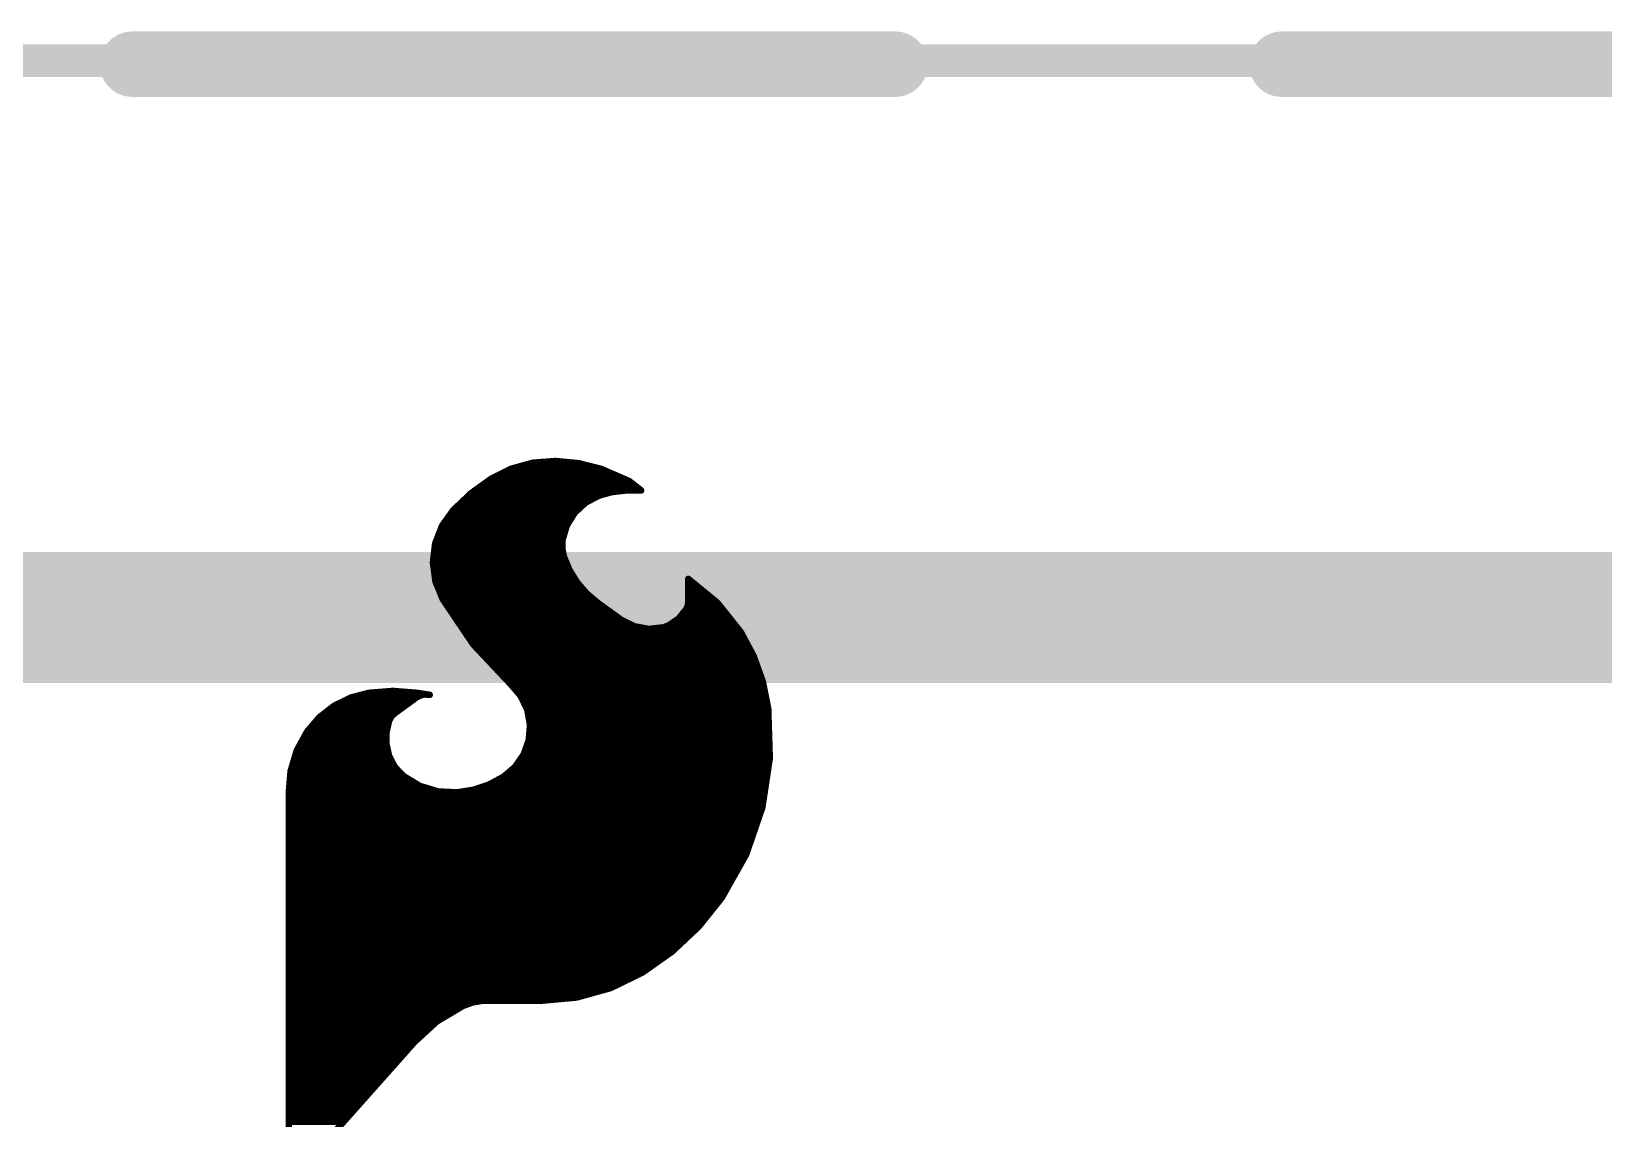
# Model space of a CAD drawing. Extents: x -15.6 to 66.2, y -11.4 to 53.5.
# Drawn here: x 34.15 to 40.25, y 13.3 to 17.51 of the extents above; entities that cross this region are included whole.
import ezdxf

# ---------------------------------------------------------------- set-up
doc = ezdxf.new("R2010")
doc.units = 0
for name, color, linetype in [('16', 132, 'CONTINUOUS'), ('21', 41, 'CONTINUOUS'), ('51', 53, 'CONTINUOUS')]:
    doc.layers.add(name, color=color, linetype=linetype)

msp = doc.modelspace()

# ---------------------------------------------------------------- linework, layer by layer
at = {"layer": '16', "const_width": 0.508}
msp.add_lwpolyline([(24.13, 15.24), (44.45, 15.24)], dxfattribs=at)
at = {"layer": '21'}
for points, const_width in [([(37.5026, 17.3863), (34.5448, 17.3863)], 0.254), ([(41.9605, 17.3863), (39.0026, 17.3863)], 0.254), ([(36.0979, 15.8405), (36.0139, 15.8173)], 0.0254), ([(36.1848, 15.8471), (36.0979, 15.8405)], 0.0254), ([(36.2749, 15.8386), (36.1848, 15.8471)], 0.0254), ([(36.0139, 15.8173), (35.9359, 15.7785)], 0.0254), ([(35.9767, 15.7988), (36.4033, 15.7988)], 0.0254), ([(36.0389, 15.8242), (36.3322, 15.8242)], 0.0254), ([(36.3626, 15.8166), (36.2749, 15.8386)], 0.0254), ([(36.3855, 15.8064), (36.3626, 15.8166)], 0.0254), ([(36.4211, 15.7912), (36.3855, 15.8064)], 0.0254), ([(36.4715, 15.7691), (36.4211, 15.7912)], 0.0254), ([(35.8582, 15.7225), (35.7886, 15.6566)], 0.0254), ([(35.9359, 15.7785), (35.8582, 15.7225)], 0.0254), ([(35.8584, 15.7226), (36.3886, 15.7226)], 0.0254), ([(35.8936, 15.748), (36.4987, 15.748)], 0.0254), ([(35.9288, 15.7734), (36.4617, 15.7734)], 0.0254), ([(36.3525, 15.7124), (36.4037, 15.7269)], 0.0254), ([(36.4037, 15.7269), (36.4566, 15.7328)], 0.0254), ([(36.4566, 15.7328), (36.5176, 15.7328)], 0.0254), ([(36.515, 15.7353), (36.4715, 15.7691)], 0.0254), ([(36.5175, 15.7328), (36.515, 15.7353)], 0.0254), ([(36.5176, 15.7328), (36.5175, 15.7328)], 0.0254), ([(35.8047, 15.6718), (36.2872, 15.6718)], 0.0254), ([(35.8315, 15.6972), (36.3239, 15.6972)], 0.0254), ([(36.2597, 15.6462), (36.3017, 15.6854)], 0.0254), ([(36.3017, 15.6854), (36.3525, 15.7124)], 0.0254), ([(35.7886, 15.6566), (35.7455, 15.5962)], 0.0254), ([(35.7632, 15.621), (36.2441, 15.621)], 0.0254), ([(35.7813, 15.6464), (36.26, 15.6464)], 0.0254), ([(36.2128, 15.5423), (36.2294, 15.5973)], 0.0254), ([(36.2294, 15.5973), (36.2597, 15.6462)], 0.0254), ([(35.7455, 15.5962), (35.7187, 15.527)], 0.0254), ([(35.7256, 15.5448), (36.2136, 15.5448)], 0.0254), ([(35.7354, 15.5702), (36.2212, 15.5702)], 0.0254), ([(35.7452, 15.5956), (36.2289, 15.5956)], 0.0254), ([(36.2114, 15.5089), (36.2128, 15.5423)], 0.0254), ([(35.7187, 15.527), (35.7101, 15.4533)], 0.0254), ([(35.7149, 15.494), (36.2144, 15.494)], 0.0254), ([(35.7178, 15.5194), (36.2118, 15.5194)], 0.0254), ([(36.2179, 15.4762), (36.2114, 15.5089)], 0.0254), ([(36.2394, 15.4247), (36.2179, 15.4762)], 0.0254), ([(35.7101, 15.4533), (35.72, 15.3798)], 0.0254), ([(35.7114, 15.4432), (36.2317, 15.4432)], 0.0254), ([(35.7119, 15.4686), (36.2211, 15.4686)], 0.0254), ([(35.7149, 15.4178), (36.2436, 15.4178)], 0.0254), ([(36.2687, 15.3772), (36.2394, 15.4247)], 0.0254), ([(35.7183, 15.3924), (36.2593, 15.3924)], 0.0254), ([(35.72, 15.3798), (35.748, 15.3111)], 0.0254), ([(35.7253, 15.367), (36.2774, 15.367)], 0.0254), ([(36.305, 15.3348), (36.2687, 15.3772)], 0.0254), ([(36.8131, 15.2978), (36.7005, 15.3899)], 0.0254), ([(36.7005, 15.3899), (36.7005, 15.301)], 0.0254), ([(36.7005, 15.367), (36.7285, 15.367)], 0.0254), ([(35.7356, 15.3416), (36.2992, 15.3416)], 0.0254), ([(35.7459, 15.3162), (36.3267, 15.3162)], 0.0254), ([(35.748, 15.3111), (35.8666, 15.1353)], 0.0254), ([(36.3474, 15.2984), (36.305, 15.3348)], 0.0254), ([(36.4388, 15.2324), (36.3474, 15.2984)], 0.0254), ([(36.7005, 15.301), (36.6985, 15.2865)], 0.0254), ([(36.7005, 15.3416), (36.7596, 15.3416)], 0.0254), ([(36.7005, 15.3162), (36.7906, 15.3162)], 0.0254), ([(36.9037, 15.1841), (36.8131, 15.2978)], 0.0254), ([(35.7617, 15.2908), (36.3579, 15.2908)], 0.0254), ([(35.7788, 15.2654), (36.3931, 15.2654)], 0.0254), ([(35.796, 15.24), (36.4283, 15.24)], 0.0254), ([(36.4901, 15.2062), (36.4388, 15.2324)], 0.0254), ([(36.6631, 15.2363), (36.6243, 15.2095)], 0.0254), ([(36.6928, 15.273), (36.6631, 15.2363)], 0.0254), ([(36.6661, 15.24), (36.8591, 15.24)], 0.0254), ([(36.6867, 15.2654), (36.8389, 15.2654)], 0.0254), ([(36.6985, 15.2865), (36.6928, 15.273)], 0.0254), ([(36.6991, 15.2908), (36.8187, 15.2908)], 0.0254), ([(35.8131, 15.2146), (36.4736, 15.2146)], 0.0254), ([(35.8302, 15.1892), (36.8996, 15.1892)], 0.0254), ([(36.5467, 15.1958), (36.4901, 15.2062)], 0.0254), ([(36.6039, 15.2019), (36.5467, 15.1958)], 0.0254), ([(36.6243, 15.2095), (36.6039, 15.2019)], 0.0254), ([(36.6317, 15.2146), (36.8794, 15.2146)], 0.0254), ([(36.9538, 15.0907), (36.9037, 15.1841)], 0.0254), ([(35.8474, 15.1638), (36.9146, 15.1638)], 0.0254), ([(35.8645, 15.1384), (36.9282, 15.1384)], 0.0254), ([(35.8666, 15.1353), (36.0121, 14.9809)], 0.0254), ([(35.8876, 15.113), (36.9419, 15.113)], 0.0254), ([(35.9115, 15.0876), (36.955, 15.0876)], 0.0254), ([(35.9355, 15.0622), (36.9641, 15.0622)], 0.0254), ([(36.9896, 14.9909), (36.9538, 15.0907)], 0.0254), ([(35.9594, 15.0368), (36.9732, 15.0368)], 0.0254), ([(35.9834, 15.0114), (36.9823, 15.0114)], 0.0254), ([(37.0103, 14.8869), (36.9896, 14.9909)], 0.0254), ([(35.391, 14.9295), (35.3262, 14.8974)], 0.0254), ([(35.4609, 14.9479), (35.391, 14.9295)], 0.0254), ([(35.4127, 14.9352), (35.6559, 14.9352)], 0.0254), ([(35.5549, 14.9553), (35.4609, 14.9479)], 0.0254), ([(35.6489, 14.9479), (35.5549, 14.9553)], 0.0254), ([(35.5625, 14.8692), (35.6464, 14.9301)], 0.0254), ([(35.6464, 14.9301), (35.6621, 14.9385)], 0.0254), ([(35.6972, 14.9403), (35.6489, 14.9479)], 0.0254), ([(35.6621, 14.9385), (35.6795, 14.942)], 0.0254), ([(35.6795, 14.942), (35.6972, 14.9403)], 0.0254), ([(36.0073, 14.986), (36.9906, 14.986)], 0.0254), ([(36.0121, 14.9809), (36.0504, 14.936)], 0.0254), ([(36.0294, 14.9606), (36.9957, 14.9606)], 0.0254), ([(36.0504, 14.936), (36.0759, 14.8826)], 0.0254), ([(36.0508, 14.9352), (37.0007, 14.9352)], 0.0254), ([(35.3262, 14.8974), (35.2692, 14.853)], 0.0254), ([(35.3095, 14.8844), (35.5834, 14.8844)], 0.0254), ([(35.3512, 14.9098), (35.6184, 14.9098)], 0.0254), ([(35.5487, 14.8558), (35.5625, 14.8692)], 0.0254), ([(36.0629, 14.9098), (37.0057, 14.9098)], 0.0254), ([(36.075, 14.8844), (37.0104, 14.8844)], 0.0254), ([(36.0759, 14.8826), (36.0866, 14.8246)], 0.0254), ([(37.0163, 14.6941), (37.0103, 14.8869)], 0.0254), ([(35.2692, 14.853), (35.2222, 14.798)], 0.0254), ([(35.2309, 14.8082), (35.5329, 14.8082)], 0.0254), ([(35.2526, 14.8336), (35.5386, 14.8336)], 0.0254), ([(35.2769, 14.859), (35.552, 14.859)], 0.0254), ([(35.5298, 14.7942), (35.5397, 14.8387)], 0.0254), ([(35.5397, 14.8387), (35.5487, 14.8558)], 0.0254), ([(36.0802, 14.859), (37.0112, 14.859)], 0.0254), ([(36.0866, 14.8246), (36.082, 14.7657)], 0.0254), ([(36.085, 14.8336), (37.012, 14.8336)], 0.0254), ([(36.0854, 14.8082), (37.0128, 14.8082)], 0.0254), ([(35.2222, 14.798), (35.1821, 14.7248)], 0.0254), ([(35.2, 14.7574), (35.5298, 14.7574)], 0.0254), ([(35.2139, 14.7828), (35.5298, 14.7828)], 0.0254), ([(35.5298, 14.7486), (35.5298, 14.7942)], 0.0254), ([(35.5397, 14.7041), (35.5298, 14.7486)], 0.0254), ([(36.082, 14.7657), (36.0624, 14.71)], 0.0254), ([(36.0791, 14.7574), (37.0144, 14.7574)], 0.0254), ([(36.0834, 14.7828), (37.0136, 14.7828)], 0.0254), ([(35.1821, 14.7248), (35.1581, 14.6449)], 0.0254), ([(35.1766, 14.7066), (35.5391, 14.7066)], 0.0254), ([(35.186, 14.732), (35.5335, 14.732)], 0.0254), ([(35.5619, 14.6607), (35.5397, 14.7041)], 0.0254), ([(36.0624, 14.71), (36.029, 14.6613)], 0.0254), ([(36.0601, 14.7066), (37.0159, 14.7066)], 0.0254), ([(36.0702, 14.732), (37.0151, 14.732)], 0.0254), ([(36.9875, 14.5034), (37.0163, 14.6941)], 0.0254), ([(35.1581, 14.6449), (35.1511, 14.5618)], 0.0254), ([(35.1568, 14.6304), (35.5907, 14.6304)], 0.0254), ([(35.1613, 14.6558), (35.5666, 14.6558)], 0.0254), ([(35.169, 14.6812), (35.5514, 14.6812)], 0.0254), ([(35.5956, 14.6253), (35.5619, 14.6607)], 0.0254), ([(35.659, 14.5871), (35.5956, 14.6253)], 0.0254), ([(35.9842, 14.6228), (35.9278, 14.5924)], 0.0254), ([(36.029, 14.6613), (35.9842, 14.6228)], 0.0254), ([(35.9931, 14.6304), (37.0067, 14.6304)], 0.0254), ([(36.0227, 14.6558), (37.0105, 14.6558)], 0.0254), ([(36.0427, 14.6812), (37.0144, 14.6812)], 0.0254), ([(35.1511, 14.5618), (35.1511, 13.0454)], 0.0254), ([(35.1526, 14.5796), (35.6835, 14.5796)], 0.0254), ([(35.1547, 14.605), (35.6293, 14.605)], 0.0254), ([(35.7298, 14.5655), (35.659, 14.5871)], 0.0254), ([(35.8038, 14.5618), (35.7298, 14.5655)], 0.0254), ([(35.8671, 14.5719), (35.8038, 14.5618)], 0.0254), ([(35.9278, 14.5924), (35.8671, 14.5719)], 0.0254), ([(35.8899, 14.5796), (36.999, 14.5796)], 0.0254), ([(35.9512, 14.605), (37.0029, 14.605)], 0.0254), ([(35.1511, 14.5542), (36.9952, 14.5542)], 0.0254), ([(35.1511, 14.5288), (36.9913, 14.5288)], 0.0254), ([(35.1511, 14.5034), (36.9875, 14.5034)], 0.0254), ([(36.9247, 14.321), (36.9875, 14.5034)], 0.0254), ([(35.1511, 14.478), (36.9787, 14.478)], 0.0254), ([(35.1511, 14.4526), (36.97, 14.4526)], 0.0254), ([(35.1511, 14.4272), (36.9612, 14.4272)], 0.0254), ([(35.1511, 14.4018), (36.9525, 14.4018)], 0.0254), ([(35.1511, 14.3764), (36.9438, 14.3764)], 0.0254), ([(35.1511, 14.351), (36.935, 14.351)], 0.0254), ([(35.1511, 14.3256), (36.9263, 14.3256)], 0.0254), ([(36.83, 14.1529), (36.9247, 14.321)], 0.0254), ([(35.1511, 14.3002), (36.913, 14.3002)], 0.0254), ([(35.1511, 14.2748), (36.8987, 14.2748)], 0.0254), ([(35.1511, 14.2494), (36.8844, 14.2494)], 0.0254), ([(35.1511, 14.224), (36.87, 14.224)], 0.0254), ([(35.1511, 14.1986), (36.8557, 14.1986)], 0.0254), ([(35.1511, 14.1732), (36.8414, 14.1732)], 0.0254), ([(35.1511, 14.1478), (36.8259, 14.1478)], 0.0254), ([(36.7416, 14.0422), (36.83, 14.1529)], 0.0254), ([(35.1511, 14.1224), (36.8056, 14.1224)], 0.0254), ([(35.1511, 14.097), (36.7853, 14.097)], 0.0254), ([(35.1511, 14.0716), (36.765, 14.0716)], 0.0254), ([(35.1511, 14.0462), (36.7447, 14.0462)], 0.0254), ([(35.1511, 14.0208), (36.7188, 14.0208)], 0.0254), ([(36.6384, 13.945), (36.7416, 14.0422)], 0.0254), ([(35.1511, 13.9954), (36.6919, 13.9954)], 0.0254), ([(35.1511, 13.97), (36.6649, 13.97)], 0.0254), ([(35.1511, 13.9446), (36.6378, 13.9446)], 0.0254), ([(35.1511, 13.9192), (36.6019, 13.9192)], 0.0254), ([(35.1511, 13.8938), (36.5659, 13.8938)], 0.0254), ([(36.5227, 13.8633), (36.6384, 13.945)], 0.0254), ([(35.1511, 13.8684), (36.5299, 13.8684)], 0.0254), ([(35.1511, 13.843), (36.4811, 13.843)], 0.0254), ([(36.3997, 13.8033), (36.5227, 13.8633)], 0.0254), ([(35.1511, 13.8176), (36.429, 13.8176)], 0.0254), ([(35.1511, 13.7922), (36.3599, 13.7922)], 0.0254), ([(36.2678, 13.7665), (36.3997, 13.8033)], 0.0254), ([(35.1511, 13.7668), (36.2689, 13.7668)], 0.0254), ([(35.1511, 13.7414), (35.8477, 13.7414)], 0.0254), ([(35.1511, 13.716), (35.7968, 13.716)], 0.0254), ([(35.7255, 13.6736), (35.8267, 13.7338)], 0.0254), ([(35.8267, 13.7338), (35.8639, 13.7473)], 0.0254), ([(35.8639, 13.7473), (35.9029, 13.7541)], 0.0254), ([(35.9029, 13.7541), (36.1315, 13.7541)], 0.0254), ([(36.1315, 13.7541), (36.2678, 13.7665)], 0.0254), ([(35.1511, 13.6906), (35.754, 13.6906)], 0.0254), ([(35.1511, 13.6652), (35.7163, 13.6652)], 0.0254), ([(35.6387, 13.5941), (35.7255, 13.6736)], 0.0254), ([(35.1511, 13.6398), (35.6886, 13.6398)], 0.0254), ([(35.1511, 13.6144), (35.6609, 13.6144)], 0.0254), ([(35.1511, 13.0454), (35.6387, 13.5941)], 0.0254), ([(35.1511, 13.589), (35.6342, 13.589)], 0.0254), ([(35.1511, 13.5636), (35.6116, 13.5636)], 0.0254), ([(35.1511, 13.5382), (35.589, 13.5382)], 0.0254), ([(35.1511, 13.5128), (35.5665, 13.5128)], 0.0254), ([(35.1511, 13.4874), (35.5439, 13.4874)], 0.0254), ([(35.1511, 13.462), (35.5213, 13.462)], 0.0254), ([(35.1511, 13.4366), (35.4987, 13.4366)], 0.0254), ([(35.1511, 13.4112), (35.4762, 13.4112)], 0.0254), ([(35.1511, 13.3858), (35.4536, 13.3858)], 0.0254), ([(35.1511, 13.3604), (35.431, 13.3604)], 0.0254), ([(35.1511, 13.335), (35.4085, 13.335)], 0.0254), ([(35.1511, 13.3096), (35.3859, 13.3096)], 0.0254), ([(35.1511, 13.2842), (35.3633, 13.2842)], 0.0254)]:
    msp.add_lwpolyline(points, dxfattribs=dict(at, const_width=const_width))
for points, const_width in [([(34.5448, 17.4498, 1), (34.5448, 17.3228)], 0.127), ([(37.5026, 17.3228, 1), (37.5026, 17.4498)], 0.127), ([(39.0026, 17.4498, 1), (39.0026, 17.3228)], 0.127), ([(36.0974, 15.8468, 1), (36.0984, 15.8341)], 0.0127), ([(36.0996, 15.8344, 1), (36.0962, 15.8466)], 0.0127), ([(36.1854, 15.8534, 1), (36.1842, 15.8408)], 0.0127), ([(36.1853, 15.8408, 1), (36.1843, 15.8534)], 0.0127), ([(35.9767, 15.8051, 1), (35.9767, 15.7925)], 0.0127), ([(36.0122, 15.8234, 1), (36.0156, 15.8112)], 0.0127), ([(36.0167, 15.8116, 1), (36.0111, 15.823)], 0.0127), ([(36.0389, 15.8306, 1), (36.0389, 15.8179)], 0.0127), ([(36.2764, 15.8447, 1), (36.2733, 15.8324)], 0.0127), ([(36.2742, 15.8322, 1), (36.2755, 15.8449)], 0.0127), ([(36.3322, 15.8179, 1), (36.3322, 15.8306)], 0.0127), ([(36.3652, 15.8224, 1), (36.36, 15.8108)], 0.0127), ([(36.3611, 15.8104, 1), (36.3641, 15.8228)], 0.0127), ([(36.388, 15.8122, 1), (36.383, 15.8006)], 0.0127), ([(36.3829, 15.8006, 1), (36.3881, 15.8122)], 0.0127), ([(36.4033, 15.7925, 1), (36.4033, 15.8051)], 0.0127), ([(36.4236, 15.797, 1), (36.4186, 15.7854)], 0.0127), ([(36.4186, 15.7854, 1), (36.4236, 15.797)], 0.0127), ([(35.8545, 15.7276, 1), (35.8619, 15.7173)], 0.0127), ([(35.8584, 15.7289, 1), (35.8584, 15.7163)], 0.0127), ([(35.8626, 15.7178, 1), (35.8538, 15.7271)], 0.0127), ([(35.8936, 15.7544, 1), (35.8936, 15.7417)], 0.0127), ([(35.9288, 15.7797, 1), (35.9288, 15.7671)], 0.0127), ([(35.9331, 15.7842, 1), (35.9387, 15.7728)], 0.0127), ([(35.9396, 15.7733, 1), (35.9322, 15.7837)], 0.0127), ([(36.3886, 15.7163, 1), (36.3886, 15.7289)], 0.0127), ([(36.403, 15.7332, 1), (36.4044, 15.7206)], 0.0127), ([(36.4054, 15.7208, 1), (36.402, 15.733)], 0.0127), ([(36.4566, 15.7392, 1), (36.4566, 15.7265)], 0.0127), ([(36.4573, 15.7265, 1), (36.4559, 15.7391)], 0.0127), ([(36.4617, 15.7671, 1), (36.4617, 15.7797)], 0.0127), ([(36.4754, 15.7741, 1), (36.4676, 15.7641)], 0.0127), ([(36.469, 15.7633, 1), (36.4741, 15.7749)], 0.0127), ([(36.4987, 15.7417, 1), (36.4987, 15.7544)], 0.0127), ([(36.5195, 15.7398, 1), (36.5105, 15.7308)], 0.0127), ([(36.5111, 15.7303, 1), (36.5189, 15.7403)], 0.0127), ([(36.5175, 15.7392, 1), (36.5175, 15.7265)], 0.0127), ([(36.513, 15.7283, 1), (36.522, 15.7373)], 0.0127), ([(36.5176, 15.7265, 1), (36.5176, 15.7392)], 0.0127), ([(36.5176, 15.7265, 1), (36.5176, 15.7392)], 0.0127), ([(35.8047, 15.6782, 1), (35.8047, 15.6655)], 0.0127), ([(35.8315, 15.7035, 1), (35.8315, 15.6909)], 0.0127), ([(36.2872, 15.6655, 1), (36.2872, 15.6782)], 0.0127), ([(36.2988, 15.691, 1), (36.3047, 15.6798)], 0.0127), ([(36.3061, 15.6808, 1), (36.2974, 15.6901)], 0.0127), ([(36.3239, 15.6909, 1), (36.3239, 15.7035)], 0.0127), ([(36.3508, 15.7185, 1), (36.3542, 15.7063)], 0.0127), ([(36.3555, 15.7068, 1), (36.3495, 15.718)], 0.0127), ([(35.7632, 15.6273, 1), (35.7632, 15.6147)], 0.0127), ([(35.7813, 15.6527, 1), (35.7813, 15.6401)], 0.0127), ([(35.7842, 15.6612, 1), (35.793, 15.652)], 0.0127), ([(35.7938, 15.6529, 1), (35.7834, 15.6603)], 0.0127), ([(36.2355, 15.5955, 1), (36.2233, 15.5992)], 0.0127), ([(36.2441, 15.6147, 1), (36.2441, 15.6273)], 0.0127), ([(36.2554, 15.6508, 1), (36.2641, 15.6415)], 0.0127), ([(36.2651, 15.6428, 1), (36.2544, 15.6495)], 0.0127), ([(36.26, 15.6401, 1), (36.26, 15.6527)], 0.0127), ([(35.7256, 15.5511, 1), (35.7256, 15.5385)], 0.0127), ([(35.7354, 15.5766, 1), (35.7354, 15.5639)], 0.0127), ([(35.7452, 15.602, 1), (35.7452, 15.5893)], 0.0127), ([(35.7403, 15.5999, 1), (35.7506, 15.5925)], 0.0127), ([(35.7514, 15.5939, 1), (35.7395, 15.5985)], 0.0127), ([(36.2067, 15.5441, 1), (36.2189, 15.5405)], 0.0127), ([(36.2191, 15.542, 1), (36.2065, 15.5426)], 0.0127), ([(36.2136, 15.5385, 1), (36.2136, 15.5511)], 0.0127), ([(36.2212, 15.5639, 1), (36.2212, 15.5766)], 0.0127), ([(36.224, 15.6007, 1), (36.2348, 15.594)], 0.0127), ([(36.2289, 15.5893, 1), (36.2289, 15.602)], 0.0127), ([(35.7149, 15.5004, 1), (35.7149, 15.4877)], 0.0127), ([(35.7178, 15.5258, 1), (35.7178, 15.5131)], 0.0127), ([(35.7128, 15.5293, 1), (35.7247, 15.5247)], 0.0127), ([(35.725, 15.5263, 1), (35.7124, 15.5278)], 0.0127), ([(36.205, 15.5092, 1), (36.2177, 15.5087)], 0.0127), ([(36.2176, 15.5102, 1), (36.2052, 15.5077)], 0.0127), ([(36.2238, 15.4786, 1), (36.212, 15.4738)], 0.0127), ([(36.2118, 15.5131, 1), (36.2118, 15.5258)], 0.0127), ([(36.2144, 15.4877, 1), (36.2144, 15.5004)], 0.0127), ([(35.7164, 15.4542, 1), (35.7038, 15.4525)], 0.0127), ([(35.7038, 15.4541, 1), (35.7164, 15.4526)], 0.0127), ([(35.7114, 15.4496, 1), (35.7114, 15.4369)], 0.0127), ([(35.7119, 15.4749, 1), (35.7119, 15.4623)], 0.0127), ([(35.7149, 15.4242, 1), (35.7149, 15.4115)], 0.0127), ([(36.2117, 15.475, 1), (36.2241, 15.4774)], 0.0127), ([(36.2211, 15.4623, 1), (36.2211, 15.4749)], 0.0127), ([(36.2317, 15.4369, 1), (36.2317, 15.4496)], 0.0127), ([(36.2448, 15.428, 1), (36.234, 15.4214)], 0.0127), ([(36.2335, 15.4222, 1), (36.2452, 15.4271)], 0.0127), ([(36.2436, 15.4115, 1), (36.2436, 15.4242)], 0.0127), ([(35.7183, 15.3987, 1), (35.7183, 15.3861)], 0.0127), ([(35.7259, 15.3822, 1), (35.7142, 15.3774)], 0.0127), ([(35.7137, 15.379, 1), (35.7263, 15.3807)], 0.0127), ([(35.7253, 15.3734, 1), (35.7253, 15.3607)], 0.0127), ([(36.2593, 15.3861, 1), (36.2593, 15.3987)], 0.0127), ([(36.2735, 15.3813, 1), (36.2639, 15.3731)], 0.0127), ([(36.2633, 15.3739, 1), (36.2741, 15.3805)], 0.0127), ([(36.2774, 15.3607, 1), (36.2774, 15.3734)], 0.0127), ([(36.7045, 15.3948, 1), (36.6965, 15.385)], 0.0127), ([(36.7005, 15.3734, 1), (36.7005, 15.3607)], 0.0127), ([(36.7069, 15.3899, 1), (36.6942, 15.3899)], 0.0127), ([(36.7285, 15.3607, 1), (36.7285, 15.3734)], 0.0127), ([(35.7356, 15.348, 1), (35.7356, 15.3353)], 0.0127), ([(35.7459, 15.3225, 1), (35.7459, 15.3099)], 0.0127), ([(35.7533, 15.3147, 1), (35.7427, 15.3075)], 0.0127), ([(35.7421, 15.3087, 1), (35.7539, 15.3135)], 0.0127), ([(36.3092, 15.3396, 1), (36.3009, 15.33)], 0.0127), ([(36.2992, 15.3353, 1), (36.2992, 15.348)], 0.0127), ([(36.3002, 15.3307, 1), (36.3099, 15.3389)], 0.0127), ([(36.3267, 15.3099, 1), (36.3267, 15.3225)], 0.0127), ([(36.3511, 15.3035, 1), (36.3437, 15.2933)], 0.0127), ([(36.3433, 15.2936, 1), (36.3515, 15.3032)], 0.0127), ([(36.7005, 15.348, 1), (36.7005, 15.3353)], 0.0127), ([(36.7005, 15.3225, 1), (36.7005, 15.3099)], 0.0127), ([(36.7068, 15.3001, 1), (36.6942, 15.3019)], 0.0127), ([(36.6942, 15.301, 1), (36.7069, 15.301)], 0.0127), ([(36.7596, 15.3353, 1), (36.7596, 15.348)], 0.0127), ([(36.7906, 15.3099, 1), (36.7906, 15.3225)], 0.0127), ([(36.818, 15.3018, 1), (36.8081, 15.2939)], 0.0127), ([(36.809, 15.2929, 1), (36.8171, 15.3027)], 0.0127), ([(35.7617, 15.2972, 1), (35.7617, 15.2845)], 0.0127), ([(35.7788, 15.2718, 1), (35.7788, 15.2591)], 0.0127), ([(35.796, 15.2463, 1), (35.796, 15.2337)], 0.0127), ([(36.3579, 15.2845, 1), (36.3579, 15.2972)], 0.0127), ([(36.3931, 15.2591, 1), (36.3931, 15.2718)], 0.0127), ([(36.4283, 15.2337, 1), (36.4283, 15.2463)], 0.0127), ([(36.4417, 15.2381, 1), (36.4359, 15.2267)], 0.0127), ([(36.4351, 15.2273, 1), (36.4425, 15.2375)], 0.0127), ([(36.6582, 15.2403, 1), (36.6681, 15.2323)], 0.0127), ([(36.6667, 15.2311, 1), (36.6595, 15.2415)], 0.0127), ([(36.6661, 15.2463, 1), (36.6661, 15.2337)], 0.0127), ([(36.6867, 15.2718, 1), (36.6867, 15.2591)], 0.0127), ([(36.687, 15.2755, 1), (36.6986, 15.2705)], 0.0127), ([(36.6977, 15.269, 1), (36.6879, 15.277)], 0.0127), ([(36.6922, 15.2873, 1), (36.7048, 15.2856)], 0.0127), ([(36.6991, 15.2972, 1), (36.6991, 15.2845)], 0.0127), ([(36.7044, 15.284, 1), (36.6927, 15.289)], 0.0127), ([(36.8187, 15.2845, 1), (36.8187, 15.2972)], 0.0127), ([(36.8389, 15.2591, 1), (36.8389, 15.2718)], 0.0127), ([(36.8591, 15.2337, 1), (36.8591, 15.2463)], 0.0127), ([(35.8131, 15.221, 1), (35.8131, 15.2083)], 0.0127), ([(35.8302, 15.1956, 1), (35.8302, 15.1829)], 0.0127), ([(36.4736, 15.2083, 1), (36.4736, 15.221)], 0.0127), ([(36.4912, 15.2125, 1), (36.4889, 15.2)], 0.0127), ([(36.4872, 15.2006, 1), (36.493, 15.2119)], 0.0127), ([(36.546, 15.2021, 1), (36.5473, 15.1894)], 0.0127), ([(36.5455, 15.1895, 1), (36.5478, 15.202)], 0.0127), ([(36.6017, 15.2079, 1), (36.6061, 15.1959)], 0.0127), ([(36.6046, 15.1956, 1), (36.6032, 15.2082)], 0.0127), ([(36.6207, 15.2147, 1), (36.6279, 15.2043)], 0.0127), ([(36.6265, 15.2035, 1), (36.6221, 15.2155)], 0.0127), ([(36.6317, 15.221, 1), (36.6317, 15.2083)], 0.0127), ([(36.8794, 15.2083, 1), (36.8794, 15.221)], 0.0127), ([(36.9093, 15.1871, 1), (36.8981, 15.1811)], 0.0127), ([(36.8987, 15.1801, 1), (36.9087, 15.1881)], 0.0127), ([(36.8996, 15.1829, 1), (36.8996, 15.1956)], 0.0127), ([(35.8474, 15.1701, 1), (35.8474, 15.1575)], 0.0127), ([(35.8645, 15.1448, 1), (35.8645, 15.1321)], 0.0127), ([(35.8712, 15.1396, 1), (35.862, 15.1309)], 0.0127), ([(35.8614, 15.1317, 1), (35.8719, 15.1388)], 0.0127), ([(35.8876, 15.1194, 1), (35.8876, 15.1067)], 0.0127), ([(36.9146, 15.1575, 1), (36.9146, 15.1701)], 0.0127), ([(36.9282, 15.1321, 1), (36.9282, 15.1448)], 0.0127), ([(36.9419, 15.1067, 1), (36.9419, 15.1194)], 0.0127), ([(35.9115, 15.0939, 1), (35.9115, 15.0813)], 0.0127), ([(35.9355, 15.0686, 1), (35.9355, 15.0559)], 0.0127), ([(36.9598, 15.0928, 1), (36.9479, 15.0885)], 0.0127), ([(36.9482, 15.0877, 1), (36.9594, 15.0937)], 0.0127), ([(36.955, 15.0813, 1), (36.955, 15.0939)], 0.0127), ([(36.9641, 15.0559, 1), (36.9641, 15.0686)], 0.0127), ([(35.9594, 15.0432, 1), (35.9594, 15.0305)], 0.0127), ([(35.9834, 15.0177, 1), (35.9834, 15.0051)], 0.0127), ([(36.9732, 15.0305, 1), (36.9732, 15.0432)], 0.0127), ([(36.9823, 15.0051, 1), (36.9823, 15.0177)], 0.0127), ([(36.9959, 14.9921, 1), (36.9834, 14.9896)], 0.0127), ([(36.9837, 14.9887, 1), (36.9956, 14.993)], 0.0127), ([(35.3894, 14.9356, 1), (35.3926, 14.9233)], 0.0127), ([(35.3938, 14.9238, 1), (35.3882, 14.9352)], 0.0127), ([(35.4127, 14.9415, 1), (35.4127, 14.9289)], 0.0127), ([(35.4604, 14.9542, 1), (35.4614, 14.9416)], 0.0127), ([(35.4625, 14.9418, 1), (35.4593, 14.954)], 0.0127), ([(35.5554, 14.9616, 1), (35.5544, 14.9489)], 0.0127), ([(35.5554, 14.9489, 1), (35.5544, 14.9616)], 0.0127), ([(35.6434, 14.9357, 1), (35.6494, 14.9245)], 0.0127), ([(35.6499, 14.9542, 1), (35.6479, 14.9416)], 0.0127), ([(35.6501, 14.925, 1), (35.6427, 14.9352)], 0.0127), ([(35.6484, 14.9416, 1), (35.6494, 14.9542)], 0.0127), ([(35.6608, 14.9447, 1), (35.6633, 14.9323)], 0.0127), ([(35.6559, 14.9289, 1), (35.6559, 14.9415)], 0.0127), ([(35.6651, 14.9329, 1), (35.6591, 14.9441)], 0.0127), ([(35.6801, 14.9483, 1), (35.6789, 14.9357)], 0.0127), ([(35.6808, 14.9358, 1), (35.6782, 14.9482)], 0.0127), ([(35.6962, 14.934, 1), (35.6982, 14.9466)], 0.0127), ([(35.6966, 14.934, 1), (35.6978, 14.9466)], 0.0127), ([(36.0073, 14.9924, 1), (36.0073, 14.9797)], 0.0127), ([(36.0169, 14.985, 1), (36.0073, 14.9768)], 0.0127), ([(36.0075, 14.9765, 1), (36.0167, 14.9853)], 0.0127), ([(36.0294, 14.967, 1), (36.0294, 14.9543)], 0.0127), ([(36.0562, 14.9387, 1), (36.0447, 14.9332)], 0.0127), ([(36.0508, 14.9415, 1), (36.0508, 14.9289)], 0.0127), ([(36.0456, 14.9318, 1), (36.0553, 14.9401)], 0.0127), ([(36.9906, 14.9797, 1), (36.9906, 14.9924)], 0.0127), ([(36.9957, 14.9543, 1), (36.9957, 14.967)], 0.0127), ([(37.0007, 14.9289, 1), (37.0007, 14.9415)], 0.0127), ([(35.3095, 14.8908, 1), (35.3095, 14.8781)], 0.0127), ([(35.3234, 14.9031, 1), (35.329, 14.8917)], 0.0127), ([(35.3301, 14.8924, 1), (35.3223, 14.9024)], 0.0127), ([(35.3512, 14.9162, 1), (35.3512, 14.9035)], 0.0127), ([(35.5588, 14.8743, 1), (35.5662, 14.8641)], 0.0127), ([(35.5669, 14.8647, 1), (35.5581, 14.8737)], 0.0127), ([(35.5834, 14.8781, 1), (35.5834, 14.8908)], 0.0127), ([(35.6184, 14.9035, 1), (35.6184, 14.9162)], 0.0127), ([(36.0629, 14.9162, 1), (36.0629, 14.9035)], 0.0127), ([(36.075, 14.8908, 1), (36.075, 14.8781)], 0.0127), ([(36.0821, 14.8838, 1), (36.0696, 14.8815)], 0.0127), ([(36.0701, 14.8799, 1), (36.0816, 14.8854)], 0.0127), ([(37.0166, 14.8871, 1), (37.004, 14.8867)], 0.0127), ([(37.0041, 14.8857, 1), (37.0165, 14.8881)], 0.0127), ([(37.0057, 14.9035, 1), (37.0057, 14.9162)], 0.0127), ([(37.0104, 14.8781, 1), (37.0104, 14.8908)], 0.0127), ([(35.2309, 14.8146, 1), (35.2309, 14.8019)], 0.0127), ([(35.2526, 14.8399, 1), (35.2526, 14.8273)], 0.0127), ([(35.2653, 14.858, 1), (35.2731, 14.848)], 0.0127), ([(35.274, 14.8489, 1), (35.2643, 14.8571)], 0.0127), ([(35.2769, 14.8653, 1), (35.2769, 14.8527)], 0.0127), ([(35.5329, 14.8019, 1), (35.5329, 14.8146)], 0.0127), ([(35.5341, 14.8417, 1), (35.5453, 14.8357)], 0.0127), ([(35.5459, 14.8373, 1), (35.5335, 14.8401)], 0.0127), ([(35.5386, 14.8273, 1), (35.5386, 14.8399)], 0.0127), ([(35.5443, 14.8603, 1), (35.5531, 14.8512)], 0.0127), ([(35.5543, 14.8528, 1), (35.5431, 14.8587)], 0.0127), ([(35.552, 14.8527, 1), (35.552, 14.8653)], 0.0127), ([(36.0802, 14.8653, 1), (36.0802, 14.8527)], 0.0127), ([(36.085, 14.8399, 1), (36.085, 14.8273)], 0.0127), ([(36.0854, 14.8146, 1), (36.0854, 14.8019)], 0.0127), ([(36.093, 14.8241, 1), (36.0803, 14.8251)], 0.0127), ([(36.0804, 14.8234, 1), (36.0929, 14.8257)], 0.0127), ([(37.0112, 14.8527, 1), (37.0112, 14.8653)], 0.0127), ([(37.012, 14.8273, 1), (37.012, 14.8399)], 0.0127), ([(37.0128, 14.8019, 1), (37.0128, 14.8146)], 0.0127), ([(35.2, 14.7637, 1), (35.2, 14.7511)], 0.0127), ([(35.2139, 14.7891, 1), (35.2139, 14.7765)], 0.0127), ([(35.2174, 14.8021, 1), (35.227, 14.7939)], 0.0127), ([(35.2278, 14.7949, 1), (35.2166, 14.8011)], 0.0127), ([(35.5361, 14.7942, 1), (35.5234, 14.7942)], 0.0127), ([(35.5236, 14.7956, 1), (35.536, 14.7928)], 0.0127), ([(35.536, 14.75, 1), (35.5236, 14.7472)], 0.0127), ([(35.5298, 14.7765, 1), (35.5298, 14.7891)], 0.0127), ([(35.5298, 14.7511, 1), (35.5298, 14.7637)], 0.0127), ([(36.0791, 14.7637, 1), (36.0791, 14.7511)], 0.0127), ([(36.0757, 14.7662, 1), (36.0884, 14.7652)], 0.0127), ([(36.088, 14.7636, 1), (36.0761, 14.7678)], 0.0127), ([(36.0834, 14.7891, 1), (36.0834, 14.7765)], 0.0127), ([(37.0136, 14.7765, 1), (37.0136, 14.7891)], 0.0127), ([(37.0144, 14.7511, 1), (37.0144, 14.7637)], 0.0127), ([(35.1766, 14.7129, 1), (35.1766, 14.7003)], 0.0127), ([(35.1765, 14.7279, 1), (35.1877, 14.7218)], 0.0127), ([(35.1882, 14.723, 1), (35.176, 14.7267)], 0.0127), ([(35.186, 14.7384, 1), (35.186, 14.7257)], 0.0127), ([(35.5234, 14.7486, 1), (35.5361, 14.7486)], 0.0127), ([(35.5454, 14.707, 1), (35.534, 14.7012)], 0.0127), ([(35.5335, 14.7257, 1), (35.5335, 14.7384)], 0.0127), ([(35.5335, 14.7027, 1), (35.5459, 14.7055)], 0.0127), ([(35.5391, 14.7003, 1), (35.5391, 14.7129)], 0.0127), ([(36.0601, 14.7129, 1), (36.0601, 14.7003)], 0.0127), ([(36.0564, 14.7121, 1), (36.0684, 14.7079)], 0.0127), ([(36.0676, 14.7064, 1), (36.0572, 14.7136)], 0.0127), ([(36.0702, 14.7384, 1), (36.0702, 14.7257)], 0.0127), ([(37.01, 14.6939, 1), (37.0227, 14.6943)], 0.0127), ([(37.0226, 14.6931, 1), (37.0101, 14.695)], 0.0127), ([(37.0151, 14.7257, 1), (37.0151, 14.7384)], 0.0127), ([(37.0159, 14.7003, 1), (37.0159, 14.7129)], 0.0127), ([(35.1568, 14.6367, 1), (35.1568, 14.6241)], 0.0127), ([(35.1644, 14.6444, 1), (35.1517, 14.6455)], 0.0127), ([(35.152, 14.6468, 1), (35.1641, 14.6431)], 0.0127), ([(35.1613, 14.6622, 1), (35.1613, 14.6495)], 0.0127), ([(35.169, 14.6875, 1), (35.169, 14.6749)], 0.0127), ([(35.5514, 14.6749, 1), (35.5514, 14.6875)], 0.0127), ([(35.5665, 14.665, 1), (35.5573, 14.6563)], 0.0127), ([(35.5563, 14.6578, 1), (35.5676, 14.6635)], 0.0127), ([(35.5666, 14.6495, 1), (35.5666, 14.6622)], 0.0127), ([(35.5989, 14.6307, 1), (35.5923, 14.6199)], 0.0127), ([(35.5907, 14.6241, 1), (35.5907, 14.6367)], 0.0127), ([(35.591, 14.6209, 1), (35.6002, 14.6297)], 0.0127), ([(35.9801, 14.6276, 1), (35.9883, 14.618)], 0.0127), ([(35.9872, 14.6172, 1), (35.9812, 14.6284)], 0.0127), ([(35.9931, 14.6367, 1), (35.9931, 14.6241)], 0.0127), ([(36.0227, 14.6622, 1), (36.0227, 14.6495)], 0.0127), ([(36.0238, 14.6648, 1), (36.0343, 14.6577)], 0.0127), ([(36.0332, 14.6564, 1), (36.0249, 14.6661)], 0.0127), ([(36.0427, 14.6875, 1), (36.0427, 14.6749)], 0.0127), ([(37.0067, 14.6241, 1), (37.0067, 14.6367)], 0.0127), ([(37.0105, 14.6495, 1), (37.0105, 14.6622)], 0.0127), ([(37.0144, 14.6749, 1), (37.0144, 14.6875)], 0.0127), ([(35.1574, 14.5618, 1), (35.1448, 14.5618)], 0.0127), ([(35.1526, 14.586, 1), (35.1526, 14.5733)], 0.0127), ([(35.1547, 14.6113, 1), (35.1547, 14.5987)], 0.0127), ([(35.6293, 14.5987, 1), (35.6293, 14.6113)], 0.0127), ([(35.6609, 14.5932, 1), (35.6572, 14.581)], 0.0127), ([(35.6557, 14.5816, 1), (35.6623, 14.5925)], 0.0127), ([(35.6835, 14.5733, 1), (35.6835, 14.586)], 0.0127), ([(35.7302, 14.5718, 1), (35.7295, 14.5591)], 0.0127), ([(35.728, 14.5594, 1), (35.7317, 14.5715)], 0.0127), ([(35.8028, 14.5681, 1), (35.8048, 14.5555)], 0.0127), ([(35.8035, 14.5555, 1), (35.8041, 14.5681)], 0.0127), ([(35.8651, 14.5779, 1), (35.8691, 14.5659)], 0.0127), ([(35.8681, 14.5656, 1), (35.8661, 14.5781)], 0.0127), ([(35.8899, 14.586, 1), (35.8899, 14.5733)], 0.0127), ([(35.9248, 14.598, 1), (35.9308, 14.5868)], 0.0127), ([(35.9298, 14.5864, 1), (35.9258, 14.5984)], 0.0127), ([(35.9512, 14.6113, 1), (35.9512, 14.5987)], 0.0127), ([(36.999, 14.5733, 1), (36.999, 14.586)], 0.0127), ([(37.0029, 14.5987, 1), (37.0029, 14.6113)], 0.0127), ([(35.1448, 14.5623, 1), (35.1574, 14.5613)], 0.0127), ([(35.1511, 14.5606, 1), (35.1511, 14.5479)], 0.0127), ([(35.1511, 14.5098, 1), (35.1511, 14.4971)], 0.0127), ([(35.1511, 14.5351, 1), (35.1511, 14.5225)], 0.0127), ([(36.9935, 14.5013, 1), (36.9815, 14.5054)], 0.0127), ([(36.9875, 14.4971, 1), (36.9875, 14.5098)], 0.0127), ([(36.9913, 14.5225, 1), (36.9913, 14.5351)], 0.0127), ([(36.9952, 14.5479, 1), (36.9952, 14.5606)], 0.0127), ([(35.1511, 14.4844, 1), (35.1511, 14.4717)], 0.0127), ([(35.1511, 14.4589, 1), (35.1511, 14.4463)], 0.0127), ([(36.97, 14.4463, 1), (36.97, 14.4589)], 0.0127), ([(36.9787, 14.4717, 1), (36.9787, 14.4844)], 0.0127), ([(36.9812, 14.5043, 1), (36.9938, 14.5024)], 0.0127), ([(35.1511, 14.4336, 1), (35.1511, 14.4209)], 0.0127), ([(35.1511, 14.4082, 1), (35.1511, 14.3955)], 0.0127), ([(36.9525, 14.3955, 1), (36.9525, 14.4082)], 0.0127), ([(36.9612, 14.4209, 1), (36.9612, 14.4336)], 0.0127), ([(35.1511, 14.3574, 1), (35.1511, 14.3447)], 0.0127), ([(35.1511, 14.332, 1), (35.1511, 14.3193)], 0.0127), ([(35.1511, 14.3827, 1), (35.1511, 14.3701)], 0.0127), ([(36.9187, 14.323, 1), (36.9307, 14.3189)], 0.0127), ([(36.9302, 14.3179, 1), (36.9191, 14.3241)], 0.0127), ([(36.9263, 14.3193, 1), (36.9263, 14.332)], 0.0127), ([(36.935, 14.3447, 1), (36.935, 14.3574)], 0.0127), ([(36.9438, 14.3701, 1), (36.9438, 14.3827)], 0.0127), ([(35.1511, 14.2812, 1), (35.1511, 14.2685)], 0.0127), ([(35.1511, 14.3065, 1), (35.1511, 14.2939)], 0.0127), ([(36.8987, 14.2685, 1), (36.8987, 14.2812)], 0.0127), ([(36.913, 14.2939, 1), (36.913, 14.3065)], 0.0127), ([(35.1511, 14.2558, 1), (35.1511, 14.2431)], 0.0127), ([(35.1511, 14.205, 1), (35.1511, 14.1923)], 0.0127), ([(35.1511, 14.2303, 1), (35.1511, 14.2177)], 0.0127), ([(36.8557, 14.1923, 1), (36.8557, 14.205)], 0.0127), ([(36.87, 14.2177, 1), (36.87, 14.2303)], 0.0127), ([(36.8844, 14.2431, 1), (36.8844, 14.2558)], 0.0127), ([(35.1511, 14.1796, 1), (35.1511, 14.1669)], 0.0127), ([(35.1511, 14.1541, 1), (35.1511, 14.1415)], 0.0127), ([(36.8245, 14.156, 1), (36.8355, 14.1498)], 0.0127), ([(36.835, 14.1489, 1), (36.825, 14.1569)], 0.0127), ([(36.8259, 14.1415, 1), (36.8259, 14.1541)], 0.0127), ([(36.8414, 14.1669, 1), (36.8414, 14.1796)], 0.0127), ([(35.1511, 14.1288, 1), (35.1511, 14.1161)], 0.0127), ([(35.1511, 14.1034, 1), (35.1511, 14.0907)], 0.0127), ([(36.7853, 14.0907, 1), (36.7853, 14.1034)], 0.0127), ([(36.8056, 14.1161, 1), (36.8056, 14.1288)], 0.0127), ([(35.1511, 14.0526, 1), (35.1511, 14.0399)], 0.0127), ([(35.1511, 14.0272, 1), (35.1511, 14.0145)], 0.0127), ([(35.1511, 14.0779, 1), (35.1511, 14.0653)], 0.0127), ([(36.7188, 14.0145, 1), (36.7188, 14.0272)], 0.0127), ([(36.7366, 14.0462, 1), (36.7465, 14.0382)], 0.0127), ([(36.7459, 14.0376, 1), (36.7372, 14.0468)], 0.0127), ([(36.7447, 14.0399, 1), (36.7447, 14.0526)], 0.0127), ([(36.765, 14.0653, 1), (36.765, 14.0779)], 0.0127), ([(35.1511, 13.9764, 1), (35.1511, 13.9637)], 0.0127), ([(35.1511, 14.0017, 1), (35.1511, 13.9891)], 0.0127), ([(36.6649, 13.9637, 1), (36.6649, 13.9764)], 0.0127), ([(36.6919, 13.9891, 1), (36.6919, 14.0017)], 0.0127), ([(35.1511, 13.951, 1), (35.1511, 13.9383)], 0.0127), ([(35.1511, 13.9002, 1), (35.1511, 13.8875)], 0.0127), ([(35.1511, 13.9255, 1), (35.1511, 13.9129)], 0.0127), ([(36.5659, 13.8875, 1), (36.5659, 13.9002)], 0.0127), ([(36.6019, 13.9129, 1), (36.6019, 13.9255)], 0.0127), ([(36.6341, 13.9497, 1), (36.6428, 13.9404)], 0.0127), ([(36.6421, 13.9398, 1), (36.6348, 13.9502)], 0.0127), ([(36.6378, 13.9383, 1), (36.6378, 13.951)], 0.0127), ([(35.1511, 13.8748, 1), (35.1511, 13.8621)], 0.0127), ([(35.1511, 13.8493, 1), (35.1511, 13.8367)], 0.0127), ([(36.4811, 13.8367, 1), (36.4811, 13.8493)], 0.0127), ([(36.519, 13.8685, 1), (36.5264, 13.8581)], 0.0127), ([(36.5255, 13.8576, 1), (36.5199, 13.869)], 0.0127), ([(36.5299, 13.8621, 1), (36.5299, 13.8748)], 0.0127), ([(35.1511, 13.8239, 1), (35.1511, 13.8113)], 0.0127), ([(35.1511, 13.7986, 1), (35.1511, 13.7859)], 0.0127), ([(36.3599, 13.7859, 1), (36.3599, 13.7986)], 0.0127), ([(36.3969, 13.809, 1), (36.4024, 13.7976)], 0.0127), ([(36.4014, 13.7972, 1), (36.398, 13.8094)], 0.0127), ([(36.429, 13.8113, 1), (36.429, 13.8239)], 0.0127), ([(35.1511, 13.7477, 1), (35.1511, 13.7351)], 0.0127), ([(35.1511, 13.7224, 1), (35.1511, 13.7097)], 0.0127), ([(35.1511, 13.7731, 1), (35.1511, 13.7605)], 0.0127), ([(35.7968, 13.7097, 1), (35.7968, 13.7224)], 0.0127), ([(35.8245, 13.7398, 1), (35.8289, 13.7278)], 0.0127), ([(35.8299, 13.7283, 1), (35.8235, 13.7393)], 0.0127), ([(35.8477, 13.7351, 1), (35.8477, 13.7477)], 0.0127), ([(35.8628, 13.7535, 1), (35.865, 13.741)], 0.0127), ([(35.8661, 13.7413, 1), (35.8618, 13.7532)], 0.0127), ([(35.9029, 13.7605, 1), (35.9029, 13.7478)], 0.0127), ([(35.904, 13.7478, 1), (35.9018, 13.7604)], 0.0127), ([(36.1309, 13.7604, 1), (36.1321, 13.7478)], 0.0127), ([(36.1315, 13.7478, 1), (36.1315, 13.7605)], 0.0127), ([(36.2661, 13.7726, 1), (36.2695, 13.7604)], 0.0127), ([(36.2684, 13.7602, 1), (36.2672, 13.7728)], 0.0127), ([(36.2689, 13.7605, 1), (36.2689, 13.7731)], 0.0127), ([(35.1511, 13.6715, 1), (35.1511, 13.6589)], 0.0127), ([(35.1511, 13.6969, 1), (35.1511, 13.6843)], 0.0127), ([(35.7163, 13.6589, 1), (35.7163, 13.6715)], 0.0127), ([(35.7223, 13.6791, 1), (35.7288, 13.6682)], 0.0127), ([(35.7298, 13.6689, 1), (35.7212, 13.6783)], 0.0127), ([(35.754, 13.6843, 1), (35.754, 13.6969)], 0.0127), ([(35.1511, 13.6462, 1), (35.1511, 13.6335)], 0.0127), ([(35.1511, 13.6207, 1), (35.1511, 13.6081)], 0.0127), ([(35.1511, 13.5953, 1), (35.1511, 13.5827)], 0.0127), ([(35.6344, 13.5988, 1), (35.643, 13.5894)], 0.0127), ([(35.6434, 13.5899, 1), (35.634, 13.5983)], 0.0127), ([(35.6342, 13.5827, 1), (35.6342, 13.5953)], 0.0127), ([(35.6609, 13.6081, 1), (35.6609, 13.6207)], 0.0127), ([(35.6886, 13.6335, 1), (35.6886, 13.6462)], 0.0127), ([(35.1511, 13.57, 1), (35.1511, 13.5573)], 0.0127), ([(35.1511, 13.5445, 1), (35.1511, 13.5319)], 0.0127), ([(35.589, 13.5319, 1), (35.589, 13.5445)], 0.0127), ([(35.6116, 13.5573, 1), (35.6116, 13.57)], 0.0127), ([(35.1511, 13.4938, 1), (35.1511, 13.4811)], 0.0127), ([(35.1511, 13.5191, 1), (35.1511, 13.5065)], 0.0127), ([(35.5439, 13.4811, 1), (35.5439, 13.4938)], 0.0127), ([(35.5665, 13.5065, 1), (35.5665, 13.5191)], 0.0127), ([(35.1511, 13.4684, 1), (35.1511, 13.4557)], 0.0127), ([(35.1511, 13.4176, 1), (35.1511, 13.4049)], 0.0127), ([(35.1511, 13.4429, 1), (35.1511, 13.4303)], 0.0127), ([(35.4762, 13.4049, 1), (35.4762, 13.4176)], 0.0127), ([(35.4987, 13.4303, 1), (35.4987, 13.4429)], 0.0127), ([(35.5213, 13.4557, 1), (35.5213, 13.4684)], 0.0127), ([(35.1511, 13.3922, 1), (35.1511, 13.3795)], 0.0127), ([(35.1511, 13.3667, 1), (35.1511, 13.3541)], 0.0127), ([(35.431, 13.3541, 1), (35.431, 13.3667)], 0.0127), ([(35.4536, 13.3795, 1), (35.4536, 13.3922)], 0.0127), ([(35.1511, 13.3414, 1), (35.1511, 13.3287)], 0.0127), ([(35.1511, 13.316, 1), (35.1511, 13.3033)], 0.0127), ([(35.3859, 13.3033, 1), (35.3859, 13.316)], 0.0127), ([(35.4085, 13.3287, 1), (35.4085, 13.3414)], 0.0127)]:
    msp.add_lwpolyline(points, format="xyb", dxfattribs=dict(at, const_width=const_width))
at = {"layer": '51', "const_width": 0.127}
msp.add_lwpolyline([(3.321, 17.4), (55.321, 17.4)], dxfattribs=at)

doc.saveas('drawing.dxf')
